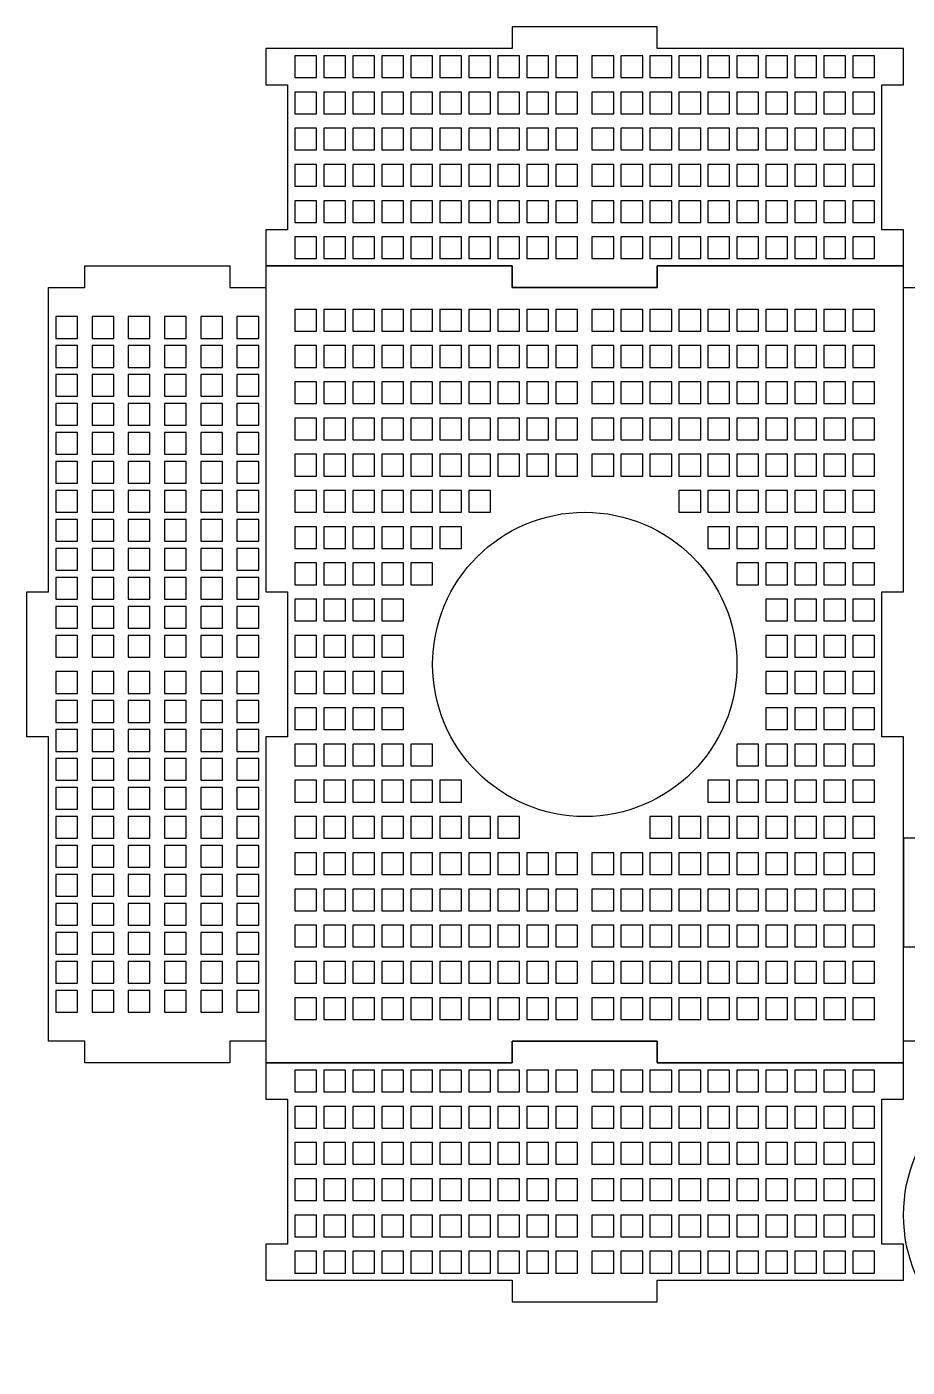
# Model space of a CAD drawing. Header units: millimetres. Extents: x -103 to 136, y -95 to 90.
# Drawn here: x -103 to 18.5, y -95 to 90 of the extents above; entities that cross this region are included whole.
import ezdxf

# ---------------------------------------------------------------- set-up
doc = ezdxf.new("R2010")
doc.units = ezdxf.units.MM
doc.header["$MEASUREMENT"] = 0
doc.layers.add('Default', color=18, linetype='Continuous', true_color=0x000000)
doc.layers.add('Layer 01', color=12, linetype='Continuous', true_color=0xc80000)

msp = doc.modelspace()

# ---------------------------------------------------------------- linework, layer by layer
at = {"layer": 'Default'}
for points in [[(-70, 87), (-70, 82), (-67, 82), (-67, 62), (-70, 62), (-70, 57), (-36, 57), (-36, 54), (-16, 54), (-16, 56), (-16, 57), (18, 57), (18, 62), (15, 62), (15, 82), (18, 82), (18, 87), (-16, 87), (-16, 90), (-36, 90), (-36, 87)], [(-100, 54), (-95, 54), (-95, 57), (-75, 57), (-75, 54), (-70, 54), (-70, 12), (-67, 12), (-67, -8), (-70, -8), (-70, -50), (-75, -50), (-75, -53), (-95, -53), (-95, -50), (-100, -50), (-100, -8), (-103, -8), (-103, 12), (-100, 12)], [(-70, 57), (-70, 12), (-67, 12), (-67, -8), (-70, -8), (-70, -53), (-36, -53), (-36, -50), (-16, -50), (-16, -53), (18, -53), (18, -8), (15, -8), (15, 12), (18, 12), (18, 57), (-16, 57), (-16, 54), (-36, 54), (-36, 57)], [(-70, 57), (-70, 12), (-67, 12), (-67, -8), (-70, -8), (-70, -53), (-36, -53), (-36, -50), (-16, -50), (-16, -53), (18, -53), (18, -8), (15, -8), (15, 12), (18, 12), (18, 57), (-16, 57), (-16, 54), (-36, 54), (-36, 57)], [(18, 54), (23, 54), (23, 57), (43, 57), (43, 54), (48, 54), (48, 12), (51, 12), (51, -8), (48, -8), (48, -50), (43, -50), (43, -53), (23, -53), (23, -50), (18, -50), (18, -8), (15, -8), (15, 12), (18, 12)], [(18, -37), (33, -37), (33, -22), (18, -22)], [(-70, -53), (-70, -58), (-67, -58), (-67, -78), (-70, -78), (-70, -83), (-36, -83), (-36, -86), (-16, -86), (-16, -84), (-16, -83), (18, -83), (18, -78), (15, -78), (15, -58), (18, -58), (18, -53), (-16, -53), (-16, -50), (-36, -50), (-36, -53)]]:
    msp.add_lwpolyline(points, close=True, dxfattribs=at)
msp.add_circle((-26, 2), 21, dxfattribs=at)
at = {"layer": 'Layer 01'}
for points in [[(-66, 83), (-63, 83), (-63, 86), (-66, 86)], [(-62, 83), (-59, 83), (-59, 86), (-62, 86)], [(-58, 83), (-55, 83), (-55, 86), (-58, 86)], [(-54, 83), (-51, 83), (-51, 86), (-54, 86)], [(-50, 83), (-47, 83), (-47, 86), (-50, 86)], [(-46, 83), (-43, 83), (-43, 86), (-46, 86)], [(-42, 83), (-39, 83), (-39, 86), (-42, 86)], [(-38, 83), (-35, 83), (-35, 86), (-38, 86)], [(-34, 83), (-31, 83), (-31, 86), (-34, 86)], [(-30, 83), (-27, 83), (-27, 86), (-30, 86)], [(-25, 83), (-22, 83), (-22, 86), (-25, 86)], [(-21, 83), (-18, 83), (-18, 86), (-21, 86)], [(-17, 83), (-14, 83), (-14, 86), (-17, 86)], [(-13, 83), (-10, 83), (-10, 86), (-13, 86)], [(-9, 83), (-6, 83), (-6, 86), (-9, 86)], [(-5, 83), (-2, 83), (-2, 86), (-5, 86)], [(-1, 83), (2, 83), (2, 86), (-1, 86)], [(3, 83), (6, 83), (6, 86), (3, 86)], [(7, 83), (10, 83), (10, 86), (7, 86)], [(11, 83), (14, 83), (14, 86), (11, 86)], [(-66, 78), (-63, 78), (-63, 81), (-66, 81)], [(-62, 78), (-59, 78), (-59, 81), (-62, 81)], [(-58, 78), (-55, 78), (-55, 81), (-58, 81)], [(-54, 78), (-51, 78), (-51, 81), (-54, 81)], [(-50, 78), (-47, 78), (-47, 81), (-50, 81)], [(-46, 78), (-43, 78), (-43, 81), (-46, 81)], [(-42, 78), (-39, 78), (-39, 81), (-42, 81)], [(-38, 78), (-35, 78), (-35, 81), (-38, 81)], [(-34, 78), (-31, 78), (-31, 81), (-34, 81)], [(-30, 78), (-27, 78), (-27, 81), (-30, 81)], [(-25, 78), (-22, 78), (-22, 81), (-25, 81)], [(-21, 78), (-18, 78), (-18, 81), (-21, 81)], [(-17, 78), (-14, 78), (-14, 81), (-17, 81)], [(-13, 78), (-10, 78), (-10, 81), (-13, 81)], [(-9, 78), (-6, 78), (-6, 81), (-9, 81)], [(-5, 78), (-2, 78), (-2, 81), (-5, 81)], [(-1, 78), (2, 78), (2, 81), (-1, 81)], [(3, 78), (6, 78), (6, 81), (3, 81)], [(7, 78), (10, 78), (10, 81), (7, 81)], [(11, 78), (14, 78), (14, 81), (11, 81)], [(-66, 73), (-63, 73), (-63, 76), (-66, 76)], [(-62, 73), (-59, 73), (-59, 76), (-62, 76)], [(-58, 73), (-55, 73), (-55, 76), (-58, 76)], [(-54, 73), (-51, 73), (-51, 76), (-54, 76)], [(-50, 73), (-47, 73), (-47, 76), (-50, 76)], [(-46, 73), (-43, 73), (-43, 76), (-46, 76)], [(-42, 73), (-39, 73), (-39, 76), (-42, 76)], [(-38, 73), (-35, 73), (-35, 76), (-38, 76)], [(-34, 73), (-31, 73), (-31, 76), (-34, 76)], [(-30, 73), (-27, 73), (-27, 76), (-30, 76)], [(-25, 73), (-22, 73), (-22, 76), (-25, 76)], [(-21, 73), (-18, 73), (-18, 76), (-21, 76)], [(-17, 73), (-14, 73), (-14, 76), (-17, 76)], [(-13, 73), (-10, 73), (-10, 76), (-13, 76)], [(-9, 73), (-6, 73), (-6, 76), (-9, 76)], [(-5, 73), (-2, 73), (-2, 76), (-5, 76)], [(-1, 73), (2, 73), (2, 76), (-1, 76)], [(3, 73), (6, 73), (6, 76), (3, 76)], [(7, 73), (10, 73), (10, 76), (7, 76)], [(11, 73), (14, 73), (14, 76), (11, 76)], [(-66, 68), (-63, 68), (-63, 71), (-66, 71)], [(-62, 68), (-59, 68), (-59, 71), (-62, 71)], [(-58, 68), (-55, 68), (-55, 71), (-58, 71)], [(-54, 68), (-51, 68), (-51, 71), (-54, 71)], [(-50, 68), (-47, 68), (-47, 71), (-50, 71)], [(-46, 68), (-43, 68), (-43, 71), (-46, 71)], [(-42, 68), (-39, 68), (-39, 71), (-42, 71)], [(-38, 68), (-35, 68), (-35, 71), (-38, 71)], [(-34, 68), (-31, 68), (-31, 71), (-34, 71)], [(-30, 68), (-27, 68), (-27, 71), (-30, 71)], [(-25, 68), (-22, 68), (-22, 71), (-25, 71)], [(-21, 68), (-18, 68), (-18, 71), (-21, 71)], [(-17, 68), (-14, 68), (-14, 71), (-17, 71)], [(-13, 68), (-10, 68), (-10, 71), (-13, 71)], [(-9, 68), (-6, 68), (-6, 71), (-9, 71)], [(-5, 68), (-2, 68), (-2, 71), (-5, 71)], [(-1, 68), (2, 68), (2, 71), (-1, 71)], [(3, 68), (6, 68), (6, 71), (3, 71)], [(7, 68), (10, 68), (10, 71), (7, 71)], [(11, 68), (14, 68), (14, 71), (11, 71)], [(-66, 63), (-63, 63), (-63, 66), (-66, 66)], [(-62, 63), (-59, 63), (-59, 66), (-62, 66)], [(-58, 63), (-55, 63), (-55, 66), (-58, 66)], [(-54, 63), (-51, 63), (-51, 66), (-54, 66)], [(-50, 63), (-47, 63), (-47, 66), (-50, 66)], [(-46, 63), (-43, 63), (-43, 66), (-46, 66)], [(-42, 63), (-39, 63), (-39, 66), (-42, 66)], [(-38, 63), (-35, 63), (-35, 66), (-38, 66)], [(-34, 63), (-31, 63), (-31, 66), (-34, 66)], [(-30, 63), (-27, 63), (-27, 66), (-30, 66)], [(-25, 63), (-22, 63), (-22, 66), (-25, 66)], [(-21, 63), (-18, 63), (-18, 66), (-21, 66)], [(-17, 63), (-14, 63), (-14, 66), (-17, 66)], [(-13, 63), (-10, 63), (-10, 66), (-13, 66)], [(-9, 63), (-6, 63), (-6, 66), (-9, 66)], [(-5, 63), (-2, 63), (-2, 66), (-5, 66)], [(-1, 63), (2, 63), (2, 66), (-1, 66)], [(3, 63), (6, 63), (6, 66), (3, 66)], [(7, 63), (10, 63), (10, 66), (7, 66)], [(11, 63), (14, 63), (14, 66), (11, 66)], [(-66, 58), (-63, 58), (-63, 61), (-66, 61)], [(-62, 58), (-59, 58), (-59, 61), (-62, 61)], [(-58, 58), (-55, 58), (-55, 61), (-58, 61)], [(-54, 58), (-51, 58), (-51, 61), (-54, 61)], [(-50, 58), (-47, 58), (-47, 61), (-50, 61)], [(-46, 58), (-43, 58), (-43, 61), (-46, 61)], [(-42, 58), (-39, 58), (-39, 61), (-42, 61)], [(-38, 58), (-35, 58), (-35, 61), (-38, 61)], [(-34, 58), (-31, 58), (-31, 61), (-34, 61)], [(-30, 58), (-27, 58), (-27, 61), (-30, 61)], [(-25, 58), (-22, 58), (-22, 61), (-25, 61)], [(-21, 58), (-18, 58), (-18, 61), (-21, 61)], [(-17, 58), (-14, 58), (-14, 61), (-17, 61)], [(-13, 58), (-10, 58), (-10, 61), (-13, 61)], [(-9, 58), (-6, 58), (-6, 61), (-9, 61)], [(-5, 58), (-2, 58), (-2, 61), (-5, 61)], [(-1, 58), (2, 58), (2, 61), (-1, 61)], [(3, 58), (6, 58), (6, 61), (3, 61)], [(7, 58), (10, 58), (10, 61), (7, 61)], [(11, 58), (14, 58), (14, 61), (11, 61)], [(-99, 50), (-99, 47), (-96, 47), (-96, 50)], [(-94, 50), (-94, 47), (-91, 47), (-91, 50)], [(-89, 50), (-89, 47), (-86, 47), (-86, 50)], [(-84, 50), (-84, 47), (-81, 47), (-81, 50)], [(-79, 50), (-79, 47), (-76, 47), (-76, 50)], [(-74, 50), (-74, 47), (-71, 47), (-71, 50)], [(-66, 48), (-63, 48), (-63, 51), (-66, 51)], [(-62, 48), (-59, 48), (-59, 51), (-62, 51)], [(-58, 48), (-55, 48), (-55, 51), (-58, 51)], [(-54, 48), (-51, 48), (-51, 51), (-54, 51)], [(-50, 48), (-47, 48), (-47, 51), (-50, 51)], [(-46, 48), (-43, 48), (-43, 51), (-46, 51)], [(-42, 48), (-39, 48), (-39, 51), (-42, 51)], [(-38, 48), (-35, 48), (-35, 51), (-38, 51)], [(-34, 48), (-31, 48), (-31, 51), (-34, 51)], [(-30, 48), (-27, 48), (-27, 51), (-30, 51)], [(-25, 48), (-22, 48), (-22, 51), (-25, 51)], [(-21, 48), (-18, 48), (-18, 51), (-21, 51)], [(-17, 48), (-14, 48), (-14, 51), (-17, 51)], [(-13, 48), (-10, 48), (-10, 51), (-13, 51)], [(-9, 48), (-6, 48), (-6, 51), (-9, 51)], [(-5, 48), (-2, 48), (-2, 51), (-5, 51)], [(-1, 48), (2, 48), (2, 51), (-1, 51)], [(3, 48), (6, 48), (6, 51), (3, 51)], [(7, 48), (10, 48), (10, 51), (7, 51)], [(11, 48), (14, 48), (14, 51), (11, 51)], [(-99, 46), (-99, 43), (-96, 43), (-96, 46)], [(-94, 46), (-94, 43), (-91, 43), (-91, 46)], [(-89, 46), (-89, 43), (-86, 43), (-86, 46)], [(-84, 46), (-84, 43), (-81, 43), (-81, 46)], [(-79, 46), (-79, 43), (-76, 43), (-76, 46)], [(-74, 46), (-74, 43), (-71, 43), (-71, 46)], [(-66, 43), (-63, 43), (-63, 46), (-66, 46)], [(-62, 43), (-59, 43), (-59, 46), (-62, 46)], [(-58, 43), (-55, 43), (-55, 46), (-58, 46)], [(-54, 43), (-51, 43), (-51, 46), (-54, 46)], [(-50, 43), (-47, 43), (-47, 46), (-50, 46)], [(-46, 43), (-43, 43), (-43, 46), (-46, 46)], [(-42, 43), (-39, 43), (-39, 46), (-42, 46)], [(-38, 43), (-35, 43), (-35, 46), (-38, 46)], [(-34, 43), (-31, 43), (-31, 46), (-34, 46)], [(-30, 43), (-27, 43), (-27, 46), (-30, 46)], [(-25, 43), (-22, 43), (-22, 46), (-25, 46)], [(-21, 43), (-18, 43), (-18, 46), (-21, 46)], [(-17, 43), (-14, 43), (-14, 46), (-17, 46)], [(-13, 43), (-10, 43), (-10, 46), (-13, 46)], [(-9, 43), (-6, 43), (-6, 46), (-9, 46)], [(-5, 43), (-2, 43), (-2, 46), (-5, 46)], [(-1, 43), (2, 43), (2, 46), (-1, 46)], [(3, 43), (6, 43), (6, 46), (3, 46)], [(7, 43), (10, 43), (10, 46), (7, 46)], [(11, 43), (14, 43), (14, 46), (11, 46)], [(-99, 42), (-99, 39), (-96, 39), (-96, 42)], [(-94, 42), (-94, 39), (-91, 39), (-91, 42)], [(-89, 42), (-89, 39), (-86, 39), (-86, 42)], [(-84, 42), (-84, 39), (-81, 39), (-81, 42)], [(-79, 42), (-79, 39), (-76, 39), (-76, 42)], [(-74, 42), (-74, 39), (-71, 39), (-71, 42)], [(-66, 38), (-63, 38), (-63, 41), (-66, 41)], [(-62, 38), (-59, 38), (-59, 41), (-62, 41)], [(-58, 38), (-55, 38), (-55, 41), (-58, 41)], [(-54, 38), (-51, 38), (-51, 41), (-54, 41)], [(-50, 38), (-47, 38), (-47, 41), (-50, 41)], [(-46, 38), (-43, 38), (-43, 41), (-46, 41)], [(-42, 38), (-39, 38), (-39, 41), (-42, 41)], [(-38, 38), (-35, 38), (-35, 41), (-38, 41)], [(-34, 38), (-31, 38), (-31, 41), (-34, 41)], [(-30, 38), (-27, 38), (-27, 41), (-30, 41)], [(-25, 38), (-22, 38), (-22, 41), (-25, 41)], [(-21, 38), (-18, 38), (-18, 41), (-21, 41)], [(-17, 38), (-14, 38), (-14, 41), (-17, 41)], [(-13, 38), (-10, 38), (-10, 41), (-13, 41)], [(-9, 38), (-6, 38), (-6, 41), (-9, 41)], [(-5, 38), (-2, 38), (-2, 41), (-5, 41)], [(-1, 38), (2, 38), (2, 41), (-1, 41)], [(3, 38), (6, 38), (6, 41), (3, 41)], [(7, 38), (10, 38), (10, 41), (7, 41)], [(11, 38), (14, 38), (14, 41), (11, 41)], [(-99, 38), (-99, 35), (-96, 35), (-96, 38)], [(-94, 38), (-94, 35), (-91, 35), (-91, 38)], [(-89, 38), (-89, 35), (-86, 35), (-86, 38)], [(-84, 38), (-84, 35), (-81, 35), (-81, 38)], [(-79, 38), (-79, 35), (-76, 35), (-76, 38)], [(-74, 38), (-74, 35), (-71, 35), (-71, 38)], [(-66, 33), (-63, 33), (-63, 36), (-66, 36)], [(-62, 33), (-59, 33), (-59, 36), (-62, 36)], [(-58, 33), (-55, 33), (-55, 36), (-58, 36)], [(-54, 33), (-51, 33), (-51, 36), (-54, 36)], [(-50, 33), (-47, 33), (-47, 36), (-50, 36)], [(-46, 33), (-43, 33), (-43, 36), (-46, 36)], [(-42, 33), (-39, 33), (-39, 36), (-42, 36)], [(-38, 33), (-35, 33), (-35, 36), (-38, 36)], [(-34, 33), (-31, 33), (-31, 36), (-34, 36)], [(-30, 33), (-27, 33), (-27, 36), (-30, 36)], [(-25, 33), (-22, 33), (-22, 36), (-25, 36)], [(-21, 33), (-18, 33), (-18, 36), (-21, 36)], [(-17, 33), (-14, 33), (-14, 36), (-17, 36)], [(-13, 33), (-10, 33), (-10, 36), (-13, 36)], [(-9, 33), (-6, 33), (-6, 36), (-9, 36)], [(-5, 33), (-2, 33), (-2, 36), (-5, 36)], [(-1, 33), (2, 33), (2, 36), (-1, 36)], [(3, 33), (6, 33), (6, 36), (3, 36)], [(7, 33), (10, 33), (10, 36), (7, 36)], [(11, 33), (14, 33), (14, 36), (11, 36)], [(-99, 34), (-99, 31), (-96, 31), (-96, 34)], [(-94, 34), (-94, 31), (-91, 31), (-91, 34)], [(-89, 34), (-89, 31), (-86, 31), (-86, 34)], [(-84, 34), (-84, 31), (-81, 31), (-81, 34)], [(-79, 34), (-79, 31), (-76, 31), (-76, 34)], [(-74, 34), (-74, 31), (-71, 31), (-71, 34)], [(-99, 30), (-99, 27), (-96, 27), (-96, 30)], [(-94, 30), (-94, 27), (-91, 27), (-91, 30)], [(-89, 30), (-89, 27), (-86, 27), (-86, 30)], [(-84, 30), (-84, 27), (-81, 27), (-81, 30)], [(-79, 30), (-79, 27), (-76, 27), (-76, 30)], [(-74, 30), (-74, 27), (-71, 27), (-71, 30)], [(-66, 28), (-63, 28), (-63, 31), (-66, 31)], [(-62, 28), (-59, 28), (-59, 31), (-62, 31)], [(-58, 28), (-55, 28), (-55, 31), (-58, 31)], [(-54, 28), (-51, 28), (-51, 31), (-54, 31)], [(-50, 28), (-47, 28), (-47, 31), (-50, 31)], [(-46, 28), (-43, 28), (-43, 31), (-46, 31)], [(-42, 28), (-39, 28), (-39, 31), (-42, 31)], [(-38, 28), (-35, 28), (-35, 31), (-38, 31)], [(-34, 28), (-31, 28), (-31, 31), (-34, 31)], [(-30, 28), (-27, 28), (-27, 31), (-30, 31)], [(-25, 28), (-22, 28), (-22, 31), (-25, 31)], [(-21, 28), (-18, 28), (-18, 31), (-21, 31)], [(-17, 28), (-14, 28), (-14, 31), (-17, 31)], [(-13, 28), (-10, 28), (-10, 31), (-13, 31)], [(-9, 28), (-6, 28), (-6, 31), (-9, 31)], [(-5, 28), (-2, 28), (-2, 31), (-5, 31)], [(-1, 28), (2, 28), (2, 31), (-1, 31)], [(3, 28), (6, 28), (6, 31), (3, 31)], [(7, 28), (10, 28), (10, 31), (7, 31)], [(11, 28), (14, 28), (14, 31), (11, 31)], [(-99, 26), (-99, 23), (-96, 23), (-96, 26)], [(-94, 26), (-94, 23), (-91, 23), (-91, 26)], [(-89, 26), (-89, 23), (-86, 23), (-86, 26)], [(-84, 26), (-84, 23), (-81, 23), (-81, 26)], [(-79, 26), (-79, 23), (-76, 23), (-76, 26)], [(-74, 26), (-74, 23), (-71, 23), (-71, 26)], [(-66, 23), (-63, 23), (-63, 26), (-66, 26)], [(-62, 23), (-59, 23), (-59, 26), (-62, 26)], [(-58, 23), (-55, 23), (-55, 26), (-58, 26)], [(-54, 23), (-51, 23), (-51, 26), (-54, 26)], [(-50, 23), (-47, 23), (-47, 26), (-50, 26)], [(-46, 23), (-43, 23), (-43, 26), (-46, 26)], [(-42, 23), (-39, 23), (-39, 26), (-42, 26)], [(-13, 23), (-10, 23), (-10, 26), (-13, 26)], [(-9, 23), (-6, 23), (-6, 26), (-9, 26)], [(-5, 23), (-2, 23), (-2, 26), (-5, 26)], [(-1, 23), (2, 23), (2, 26), (-1, 26)], [(3, 23), (6, 23), (6, 26), (3, 26)], [(7, 23), (10, 23), (10, 26), (7, 26)], [(11, 23), (14, 23), (14, 26), (11, 26)], [(-99, 22), (-99, 19), (-96, 19), (-96, 22)], [(-94, 22), (-94, 19), (-91, 19), (-91, 22)], [(-89, 22), (-89, 19), (-86, 19), (-86, 22)], [(-84, 22), (-84, 19), (-81, 19), (-81, 22)], [(-79, 22), (-79, 19), (-76, 19), (-76, 22)], [(-74, 22), (-74, 19), (-71, 19), (-71, 22)], [(-66, 18), (-63, 18), (-63, 21), (-66, 21)], [(-62, 18), (-59, 18), (-59, 21), (-62, 21)], [(-58, 18), (-55, 18), (-55, 21), (-58, 21)], [(-54, 18), (-51, 18), (-51, 21), (-54, 21)], [(-50, 18), (-47, 18), (-47, 21), (-50, 21)], [(-46, 18), (-43, 18), (-43, 21), (-46, 21)], [(-9, 18), (-6, 18), (-6, 21), (-9, 21)], [(-5, 18), (-2, 18), (-2, 21), (-5, 21)], [(-1, 18), (2, 18), (2, 21), (-1, 21)], [(3, 18), (6, 18), (6, 21), (3, 21)], [(7, 18), (10, 18), (10, 21), (7, 21)], [(11, 18), (14, 18), (14, 21), (11, 21)], [(-99, 18), (-99, 15), (-96, 15), (-96, 18)], [(-94, 18), (-94, 15), (-91, 15), (-91, 18)], [(-89, 18), (-89, 15), (-86, 15), (-86, 18)], [(-84, 18), (-84, 15), (-81, 15), (-81, 18)], [(-79, 18), (-79, 15), (-76, 15), (-76, 18)], [(-74, 18), (-74, 15), (-71, 15), (-71, 18)], [(-66, 13), (-63, 13), (-63, 16), (-66, 16)], [(-62, 13), (-59, 13), (-59, 16), (-62, 16)], [(-58, 13), (-55, 13), (-55, 16), (-58, 16)], [(-54, 13), (-51, 13), (-51, 16), (-54, 16)], [(-50, 13), (-47, 13), (-47, 16), (-50, 16)], [(-5, 13), (-2, 13), (-2, 16), (-5, 16)], [(-1, 13), (2, 13), (2, 16), (-1, 16)], [(3, 13), (6, 13), (6, 16), (3, 16)], [(7, 13), (10, 13), (10, 16), (7, 16)], [(11, 13), (14, 13), (14, 16), (11, 16)], [(-99, 14), (-99, 11), (-96, 11), (-96, 14)], [(-94, 14), (-94, 11), (-91, 11), (-91, 14)], [(-89, 14), (-89, 11), (-86, 11), (-86, 14)], [(-84, 14), (-84, 11), (-81, 11), (-81, 14)], [(-79, 14), (-79, 11), (-76, 11), (-76, 14)], [(-74, 14), (-74, 11), (-71, 11), (-71, 14)], [(-99, 10), (-99, 7), (-96, 7), (-96, 10)], [(-94, 10), (-94, 7), (-91, 7), (-91, 10)], [(-89, 10), (-89, 7), (-86, 7), (-86, 10)], [(-84, 10), (-84, 7), (-81, 7), (-81, 10)], [(-79, 10), (-79, 7), (-76, 7), (-76, 10)], [(-74, 10), (-74, 7), (-71, 7), (-71, 10)], [(-66, 8), (-63, 8), (-63, 11), (-66, 11)], [(-62, 8), (-59, 8), (-59, 11), (-62, 11)], [(-58, 8), (-55, 8), (-55, 11), (-58, 11)], [(-54, 8), (-51, 8), (-51, 11), (-54, 11)], [(-1, 8), (2, 8), (2, 11), (-1, 11)], [(3, 8), (6, 8), (6, 11), (3, 11)], [(7, 8), (10, 8), (10, 11), (7, 11)], [(11, 8), (14, 8), (14, 11), (11, 11)], [(-99, 6), (-99, 3), (-96, 3), (-96, 6)], [(-94, 6), (-94, 3), (-91, 3), (-91, 6)], [(-89, 6), (-89, 3), (-86, 3), (-86, 6)], [(-84, 6), (-84, 3), (-81, 3), (-81, 6)], [(-79, 6), (-79, 3), (-76, 3), (-76, 6)], [(-74, 6), (-74, 3), (-71, 3), (-71, 6)], [(-66, 3), (-63, 3), (-63, 6), (-66, 6)], [(-62, 3), (-59, 3), (-59, 6), (-62, 6)], [(-58, 3), (-55, 3), (-55, 6), (-58, 6)], [(-54, 3), (-51, 3), (-51, 6), (-54, 6)], [(-1, 3), (2, 3), (2, 6), (-1, 6)], [(3, 3), (6, 3), (6, 6), (3, 6)], [(7, 3), (10, 3), (10, 6), (7, 6)], [(11, 3), (14, 3), (14, 6), (11, 6)], [(-99, 1), (-99, -2), (-96, -2), (-96, 1)], [(-94, 1), (-94, -2), (-91, -2), (-91, 1)], [(-89, 1), (-89, -2), (-86, -2), (-86, 1)], [(-84, 1), (-84, -2), (-81, -2), (-81, 1)], [(-79, 1), (-79, -2), (-76, -2), (-76, 1)], [(-74, 1), (-74, -2), (-71, -2), (-71, 1)], [(-66, -2), (-63, -2), (-63, 1), (-66, 1)], [(-62, -2), (-59, -2), (-59, 1), (-62, 1)], [(-58, -2), (-55, -2), (-55, 1), (-58, 1)], [(-54, -2), (-51, -2), (-51, 1), (-54, 1)], [(-1, -2), (2, -2), (2, 1), (-1, 1)], [(3, -2), (6, -2), (6, 1), (3, 1)], [(7, -2), (10, -2), (10, 1), (7, 1)], [(11, -2), (14, -2), (14, 1), (11, 1)], [(-99, -3), (-99, -6), (-96, -6), (-96, -3)], [(-94, -3), (-94, -6), (-91, -6), (-91, -3)], [(-89, -3), (-89, -6), (-86, -6), (-86, -3)], [(-84, -3), (-84, -6), (-81, -6), (-81, -3)], [(-79, -3), (-79, -6), (-76, -6), (-76, -3)], [(-74, -3), (-74, -6), (-71, -6), (-71, -3)], [(-66, -7), (-63, -7), (-63, -4), (-66, -4)], [(-62, -7), (-59, -7), (-59, -4), (-62, -4)], [(-58, -7), (-55, -7), (-55, -4), (-58, -4)], [(-54, -7), (-51, -7), (-51, -4), (-54, -4)], [(-1, -7), (2, -7), (2, -4), (-1, -4)], [(3, -7), (6, -7), (6, -4), (3, -4)], [(7, -7), (10, -7), (10, -4), (7, -4)], [(11, -7), (14, -7), (14, -4), (11, -4)], [(-99, -7), (-99, -10), (-96, -10), (-96, -7)], [(-94, -7), (-94, -10), (-91, -10), (-91, -7)], [(-89, -7), (-89, -10), (-86, -10), (-86, -7)], [(-84, -7), (-84, -10), (-81, -10), (-81, -7)], [(-79, -7), (-79, -10), (-76, -10), (-76, -7)], [(-74, -7), (-74, -10), (-71, -10), (-71, -7)], [(-66, -12), (-63, -12), (-63, -9), (-66, -9)], [(-62, -12), (-59, -12), (-59, -9), (-62, -9)], [(-58, -12), (-55, -12), (-55, -9), (-58, -9)], [(-54, -12), (-51, -12), (-51, -9), (-54, -9)], [(-50, -12), (-47, -12), (-47, -9), (-50, -9)], [(-5, -12), (-2, -12), (-2, -9), (-5, -9)], [(-1, -12), (2, -12), (2, -9), (-1, -9)], [(3, -12), (6, -12), (6, -9), (3, -9)], [(7, -12), (10, -12), (10, -9), (7, -9)], [(11, -12), (14, -12), (14, -9), (11, -9)], [(-99, -11), (-99, -14), (-96, -14), (-96, -11)], [(-94, -11), (-94, -14), (-91, -14), (-91, -11)], [(-89, -11), (-89, -14), (-86, -14), (-86, -11)], [(-84, -11), (-84, -14), (-81, -14), (-81, -11)], [(-79, -11), (-79, -14), (-76, -14), (-76, -11)], [(-74, -11), (-74, -14), (-71, -14), (-71, -11)], [(-66, -17), (-63, -17), (-63, -14), (-66, -14)], [(-62, -17), (-59, -17), (-59, -14), (-62, -14)], [(-58, -17), (-55, -17), (-55, -14), (-58, -14)], [(-54, -17), (-51, -17), (-51, -14), (-54, -14)], [(-50, -17), (-47, -17), (-47, -14), (-50, -14)], [(-46, -17), (-43, -17), (-43, -14), (-46, -14)], [(-9, -17), (-6, -17), (-6, -14), (-9, -14)], [(-5, -17), (-2, -17), (-2, -14), (-5, -14)], [(-1, -17), (2, -17), (2, -14), (-1, -14)], [(3, -17), (6, -17), (6, -14), (3, -14)], [(7, -17), (10, -17), (10, -14), (7, -14)], [(11, -17), (14, -17), (14, -14), (11, -14)], [(-99, -15), (-99, -18), (-96, -18), (-96, -15)], [(-94, -15), (-94, -18), (-91, -18), (-91, -15)], [(-89, -15), (-89, -18), (-86, -18), (-86, -15)], [(-84, -15), (-84, -18), (-81, -18), (-81, -15)], [(-79, -15), (-79, -18), (-76, -18), (-76, -15)], [(-74, -15), (-74, -18), (-71, -18), (-71, -15)], [(-99, -19), (-99, -22), (-96, -22), (-96, -19)], [(-94, -19), (-94, -22), (-91, -22), (-91, -19)], [(-89, -19), (-89, -22), (-86, -22), (-86, -19)], [(-84, -19), (-84, -22), (-81, -22), (-81, -19)], [(-79, -19), (-79, -22), (-76, -22), (-76, -19)], [(-74, -19), (-74, -22), (-71, -22), (-71, -19)], [(-66, -22), (-63, -22), (-63, -19), (-66, -19)], [(-62, -22), (-59, -22), (-59, -19), (-62, -19)], [(-58, -22), (-55, -22), (-55, -19), (-58, -19)], [(-54, -22), (-51, -22), (-51, -19), (-54, -19)], [(-50, -22), (-47, -22), (-47, -19), (-50, -19)], [(-46, -22), (-43, -22), (-43, -19), (-46, -19)], [(-42, -22), (-39, -22), (-39, -19), (-42, -19)], [(-38, -22), (-35, -22), (-35, -19), (-38, -19)], [(-17, -22), (-14, -22), (-14, -19), (-17, -19)], [(-13, -22), (-10, -22), (-10, -19), (-13, -19)], [(-9, -22), (-6, -22), (-6, -19), (-9, -19)], [(-5, -22), (-2, -22), (-2, -19), (-5, -19)], [(-1, -22), (2, -22), (2, -19), (-1, -19)], [(3, -22), (6, -22), (6, -19), (3, -19)], [(7, -22), (10, -22), (10, -19), (7, -19)], [(11, -22), (14, -22), (14, -19), (11, -19)], [(-99, -23), (-99, -26), (-96, -26), (-96, -23)], [(-94, -23), (-94, -26), (-91, -26), (-91, -23)], [(-89, -23), (-89, -26), (-86, -26), (-86, -23)], [(-84, -23), (-84, -26), (-81, -26), (-81, -23)], [(-79, -23), (-79, -26), (-76, -26), (-76, -23)], [(-74, -23), (-74, -26), (-71, -26), (-71, -23)], [(-66, -27), (-63, -27), (-63, -24), (-66, -24)], [(-62, -27), (-59, -27), (-59, -24), (-62, -24)], [(-58, -27), (-55, -27), (-55, -24), (-58, -24)], [(-54, -27), (-51, -27), (-51, -24), (-54, -24)], [(-50, -27), (-47, -27), (-47, -24), (-50, -24)], [(-46, -27), (-43, -27), (-43, -24), (-46, -24)], [(-42, -27), (-39, -27), (-39, -24), (-42, -24)], [(-38, -27), (-35, -27), (-35, -24), (-38, -24)], [(-34, -27), (-31, -27), (-31, -24), (-34, -24)], [(-30, -27), (-27, -27), (-27, -24), (-30, -24)], [(-25, -27), (-22, -27), (-22, -24), (-25, -24)], [(-21, -27), (-18, -27), (-18, -24), (-21, -24)], [(-17, -27), (-14, -27), (-14, -24), (-17, -24)], [(-13, -27), (-10, -27), (-10, -24), (-13, -24)], [(-9, -27), (-6, -27), (-6, -24), (-9, -24)], [(-5, -27), (-2, -27), (-2, -24), (-5, -24)], [(-1, -27), (2, -27), (2, -24), (-1, -24)], [(3, -27), (6, -27), (6, -24), (3, -24)], [(7, -27), (10, -27), (10, -24), (7, -24)], [(11, -27), (14, -27), (14, -24), (11, -24)], [(-99, -27), (-99, -30), (-96, -30), (-96, -27)], [(-94, -27), (-94, -30), (-91, -30), (-91, -27)], [(-89, -27), (-89, -30), (-86, -30), (-86, -27)], [(-84, -27), (-84, -30), (-81, -30), (-81, -27)], [(-79, -27), (-79, -30), (-76, -30), (-76, -27)], [(-74, -27), (-74, -30), (-71, -30), (-71, -27)], [(-66, -32), (-63, -32), (-63, -29), (-66, -29)], [(-62, -32), (-59, -32), (-59, -29), (-62, -29)], [(-58, -32), (-55, -32), (-55, -29), (-58, -29)], [(-54, -32), (-51, -32), (-51, -29), (-54, -29)], [(-50, -32), (-47, -32), (-47, -29), (-50, -29)], [(-46, -32), (-43, -32), (-43, -29), (-46, -29)], [(-42, -32), (-39, -32), (-39, -29), (-42, -29)], [(-38, -32), (-35, -32), (-35, -29), (-38, -29)], [(-34, -32), (-31, -32), (-31, -29), (-34, -29)], [(-30, -32), (-27, -32), (-27, -29), (-30, -29)], [(-25, -32), (-22, -32), (-22, -29), (-25, -29)], [(-21, -32), (-18, -32), (-18, -29), (-21, -29)], [(-17, -32), (-14, -32), (-14, -29), (-17, -29)], [(-13, -32), (-10, -32), (-10, -29), (-13, -29)], [(-9, -32), (-6, -32), (-6, -29), (-9, -29)], [(-5, -32), (-2, -32), (-2, -29), (-5, -29)], [(-1, -32), (2, -32), (2, -29), (-1, -29)], [(3, -32), (6, -32), (6, -29), (3, -29)], [(7, -32), (10, -32), (10, -29), (7, -29)], [(11, -32), (14, -32), (14, -29), (11, -29)], [(-99, -31), (-99, -34), (-96, -34), (-96, -31)], [(-94, -31), (-94, -34), (-91, -34), (-91, -31)], [(-89, -31), (-89, -34), (-86, -34), (-86, -31)], [(-84, -31), (-84, -34), (-81, -34), (-81, -31)], [(-79, -31), (-79, -34), (-76, -34), (-76, -31)], [(-74, -31), (-74, -34), (-71, -34), (-71, -31)], [(-99, -35), (-99, -38), (-96, -38), (-96, -35)], [(-94, -35), (-94, -38), (-91, -38), (-91, -35)], [(-89, -35), (-89, -38), (-86, -38), (-86, -35)], [(-84, -35), (-84, -38), (-81, -38), (-81, -35)], [(-79, -35), (-79, -38), (-76, -38), (-76, -35)], [(-74, -35), (-74, -38), (-71, -38), (-71, -35)], [(-66, -37), (-63, -37), (-63, -34), (-66, -34)], [(-62, -37), (-59, -37), (-59, -34), (-62, -34)], [(-58, -37), (-55, -37), (-55, -34), (-58, -34)], [(-54, -37), (-51, -37), (-51, -34), (-54, -34)], [(-50, -37), (-47, -37), (-47, -34), (-50, -34)], [(-46, -37), (-43, -37), (-43, -34), (-46, -34)], [(-42, -37), (-39, -37), (-39, -34), (-42, -34)], [(-38, -37), (-35, -37), (-35, -34), (-38, -34)], [(-34, -37), (-31, -37), (-31, -34), (-34, -34)], [(-30, -37), (-27, -37), (-27, -34), (-30, -34)], [(-25, -37), (-22, -37), (-22, -34), (-25, -34)], [(-21, -37), (-18, -37), (-18, -34), (-21, -34)], [(-17, -37), (-14, -37), (-14, -34), (-17, -34)], [(-13, -37), (-10, -37), (-10, -34), (-13, -34)], [(-9, -37), (-6, -37), (-6, -34), (-9, -34)], [(-5, -37), (-2, -37), (-2, -34), (-5, -34)], [(-1, -37), (2, -37), (2, -34), (-1, -34)], [(3, -37), (6, -37), (6, -34), (3, -34)], [(7, -37), (10, -37), (10, -34), (7, -34)], [(11, -37), (14, -37), (14, -34), (11, -34)], [(-99, -39), (-99, -42), (-96, -42), (-96, -39)], [(-94, -39), (-94, -42), (-91, -42), (-91, -39)], [(-89, -39), (-89, -42), (-86, -42), (-86, -39)], [(-84, -39), (-84, -42), (-81, -42), (-81, -39)], [(-79, -39), (-79, -42), (-76, -42), (-76, -39)], [(-74, -39), (-74, -42), (-71, -42), (-71, -39)], [(-66, -42), (-63, -42), (-63, -39), (-66, -39)], [(-62, -42), (-59, -42), (-59, -39), (-62, -39)], [(-58, -42), (-55, -42), (-55, -39), (-58, -39)], [(-54, -42), (-51, -42), (-51, -39), (-54, -39)], [(-50, -42), (-47, -42), (-47, -39), (-50, -39)], [(-46, -42), (-43, -42), (-43, -39), (-46, -39)], [(-42, -42), (-39, -42), (-39, -39), (-42, -39)], [(-38, -42), (-35, -42), (-35, -39), (-38, -39)], [(-34, -42), (-31, -42), (-31, -39), (-34, -39)], [(-30, -42), (-27, -42), (-27, -39), (-30, -39)], [(-25, -42), (-22, -42), (-22, -39), (-25, -39)], [(-21, -42), (-18, -42), (-18, -39), (-21, -39)], [(-17, -42), (-14, -42), (-14, -39), (-17, -39)], [(-13, -42), (-10, -42), (-10, -39), (-13, -39)], [(-9, -42), (-6, -42), (-6, -39), (-9, -39)], [(-5, -42), (-2, -42), (-2, -39), (-5, -39)], [(-1, -42), (2, -42), (2, -39), (-1, -39)], [(3, -42), (6, -42), (6, -39), (3, -39)], [(7, -42), (10, -42), (10, -39), (7, -39)], [(11, -42), (14, -42), (14, -39), (11, -39)], [(-99, -43), (-99, -46), (-96, -46), (-96, -43)], [(-94, -43), (-94, -46), (-91, -46), (-91, -43)], [(-89, -43), (-89, -46), (-86, -46), (-86, -43)], [(-84, -43), (-84, -46), (-81, -46), (-81, -43)], [(-79, -43), (-79, -46), (-76, -46), (-76, -43)], [(-74, -43), (-74, -46), (-71, -46), (-71, -43)], [(-66, -47), (-63, -47), (-63, -44), (-66, -44)], [(-62, -47), (-59, -47), (-59, -44), (-62, -44)], [(-58, -47), (-55, -47), (-55, -44), (-58, -44)], [(-54, -47), (-51, -47), (-51, -44), (-54, -44)], [(-50, -47), (-47, -47), (-47, -44), (-50, -44)], [(-46, -47), (-43, -47), (-43, -44), (-46, -44)], [(-42, -47), (-39, -47), (-39, -44), (-42, -44)], [(-38, -47), (-35, -47), (-35, -44), (-38, -44)], [(-34, -47), (-31, -47), (-31, -44), (-34, -44)], [(-30, -47), (-27, -47), (-27, -44), (-30, -44)], [(-25, -47), (-22, -47), (-22, -44), (-25, -44)], [(-21, -47), (-18, -47), (-18, -44), (-21, -44)], [(-17, -47), (-14, -47), (-14, -44), (-17, -44)], [(-13, -47), (-10, -47), (-10, -44), (-13, -44)], [(-9, -47), (-6, -47), (-6, -44), (-9, -44)], [(-5, -47), (-2, -47), (-2, -44), (-5, -44)], [(-1, -47), (2, -47), (2, -44), (-1, -44)], [(3, -47), (6, -47), (6, -44), (3, -44)], [(7, -47), (10, -47), (10, -44), (7, -44)], [(11, -47), (14, -47), (14, -44), (11, -44)], [(-66, -57), (-63, -57), (-63, -54), (-66, -54)], [(-62, -57), (-59, -57), (-59, -54), (-62, -54)], [(-58, -57), (-55, -57), (-55, -54), (-58, -54)], [(-54, -57), (-51, -57), (-51, -54), (-54, -54)], [(-50, -57), (-47, -57), (-47, -54), (-50, -54)], [(-46, -57), (-43, -57), (-43, -54), (-46, -54)], [(-42, -57), (-39, -57), (-39, -54), (-42, -54)], [(-38, -57), (-35, -57), (-35, -54), (-38, -54)], [(-34, -57), (-31, -57), (-31, -54), (-34, -54)], [(-30, -57), (-27, -57), (-27, -54), (-30, -54)], [(-25, -57), (-22, -57), (-22, -54), (-25, -54)], [(-21, -57), (-18, -57), (-18, -54), (-21, -54)], [(-17, -57), (-14, -57), (-14, -54), (-17, -54)], [(-13, -57), (-10, -57), (-10, -54), (-13, -54)], [(-9, -57), (-6, -57), (-6, -54), (-9, -54)], [(-5, -57), (-2, -57), (-2, -54), (-5, -54)], [(-1, -57), (2, -57), (2, -54), (-1, -54)], [(3, -57), (6, -57), (6, -54), (3, -54)], [(7, -57), (10, -57), (10, -54), (7, -54)], [(11, -57), (14, -57), (14, -54), (11, -54)], [(-66, -62), (-63, -62), (-63, -59), (-66, -59)], [(-62, -62), (-59, -62), (-59, -59), (-62, -59)], [(-58, -62), (-55, -62), (-55, -59), (-58, -59)], [(-54, -62), (-51, -62), (-51, -59), (-54, -59)], [(-50, -62), (-47, -62), (-47, -59), (-50, -59)], [(-46, -62), (-43, -62), (-43, -59), (-46, -59)], [(-42, -62), (-39, -62), (-39, -59), (-42, -59)], [(-38, -62), (-35, -62), (-35, -59), (-38, -59)], [(-34, -62), (-31, -62), (-31, -59), (-34, -59)], [(-30, -62), (-27, -62), (-27, -59), (-30, -59)], [(-25, -62), (-22, -62), (-22, -59), (-25, -59)], [(-21, -62), (-18, -62), (-18, -59), (-21, -59)], [(-17, -62), (-14, -62), (-14, -59), (-17, -59)], [(-13, -62), (-10, -62), (-10, -59), (-13, -59)], [(-9, -62), (-6, -62), (-6, -59), (-9, -59)], [(-5, -62), (-2, -62), (-2, -59), (-5, -59)], [(-1, -62), (2, -62), (2, -59), (-1, -59)], [(3, -62), (6, -62), (6, -59), (3, -59)], [(7, -62), (10, -62), (10, -59), (7, -59)], [(11, -62), (14, -62), (14, -59), (11, -59)], [(-66, -67), (-63, -67), (-63, -64), (-66, -64)], [(-62, -67), (-59, -67), (-59, -64), (-62, -64)], [(-58, -67), (-55, -67), (-55, -64), (-58, -64)], [(-54, -67), (-51, -67), (-51, -64), (-54, -64)], [(-50, -67), (-47, -67), (-47, -64), (-50, -64)], [(-46, -67), (-43, -67), (-43, -64), (-46, -64)], [(-42, -67), (-39, -67), (-39, -64), (-42, -64)], [(-38, -67), (-35, -67), (-35, -64), (-38, -64)], [(-34, -67), (-31, -67), (-31, -64), (-34, -64)], [(-30, -67), (-27, -67), (-27, -64), (-30, -64)], [(-25, -67), (-22, -67), (-22, -64), (-25, -64)], [(-21, -67), (-18, -67), (-18, -64), (-21, -64)], [(-17, -67), (-14, -67), (-14, -64), (-17, -64)], [(-13, -67), (-10, -67), (-10, -64), (-13, -64)], [(-9, -67), (-6, -67), (-6, -64), (-9, -64)], [(-5, -67), (-2, -67), (-2, -64), (-5, -64)], [(-1, -67), (2, -67), (2, -64), (-1, -64)], [(3, -67), (6, -67), (6, -64), (3, -64)], [(7, -67), (10, -67), (10, -64), (7, -64)], [(11, -67), (14, -67), (14, -64), (11, -64)], [(-66, -72), (-63, -72), (-63, -69), (-66, -69)], [(-62, -72), (-59, -72), (-59, -69), (-62, -69)], [(-58, -72), (-55, -72), (-55, -69), (-58, -69)], [(-54, -72), (-51, -72), (-51, -69), (-54, -69)], [(-50, -72), (-47, -72), (-47, -69), (-50, -69)], [(-46, -72), (-43, -72), (-43, -69), (-46, -69)], [(-42, -72), (-39, -72), (-39, -69), (-42, -69)], [(-38, -72), (-35, -72), (-35, -69), (-38, -69)], [(-34, -72), (-31, -72), (-31, -69), (-34, -69)], [(-30, -72), (-27, -72), (-27, -69), (-30, -69)], [(-25, -72), (-22, -72), (-22, -69), (-25, -69)], [(-21, -72), (-18, -72), (-18, -69), (-21, -69)], [(-17, -72), (-14, -72), (-14, -69), (-17, -69)], [(-13, -72), (-10, -72), (-10, -69), (-13, -69)], [(-9, -72), (-6, -72), (-6, -69), (-9, -69)], [(-5, -72), (-2, -72), (-2, -69), (-5, -69)], [(-1, -72), (2, -72), (2, -69), (-1, -69)], [(3, -72), (6, -72), (6, -69), (3, -69)], [(7, -72), (10, -72), (10, -69), (7, -69)], [(11, -72), (14, -72), (14, -69), (11, -69)], [(-66, -77), (-63, -77), (-63, -74), (-66, -74)], [(-62, -77), (-59, -77), (-59, -74), (-62, -74)], [(-58, -77), (-55, -77), (-55, -74), (-58, -74)], [(-54, -77), (-51, -77), (-51, -74), (-54, -74)], [(-50, -77), (-47, -77), (-47, -74), (-50, -74)], [(-46, -77), (-43, -77), (-43, -74), (-46, -74)], [(-42, -77), (-39, -77), (-39, -74), (-42, -74)], [(-38, -77), (-35, -77), (-35, -74), (-38, -74)], [(-34, -77), (-31, -77), (-31, -74), (-34, -74)], [(-30, -77), (-27, -77), (-27, -74), (-30, -74)], [(-25, -77), (-22, -77), (-22, -74), (-25, -74)], [(-21, -77), (-18, -77), (-18, -74), (-21, -74)], [(-17, -77), (-14, -77), (-14, -74), (-17, -74)], [(-13, -77), (-10, -77), (-10, -74), (-13, -74)], [(-9, -77), (-6, -77), (-6, -74), (-9, -74)], [(-5, -77), (-2, -77), (-2, -74), (-5, -74)], [(-1, -77), (2, -77), (2, -74), (-1, -74)], [(3, -77), (6, -77), (6, -74), (3, -74)], [(7, -77), (10, -77), (10, -74), (7, -74)], [(11, -77), (14, -77), (14, -74), (11, -74)], [(-66, -82), (-63, -82), (-63, -79), (-66, -79)], [(-62, -82), (-59, -82), (-59, -79), (-62, -79)], [(-58, -82), (-55, -82), (-55, -79), (-58, -79)], [(-54, -82), (-51, -82), (-51, -79), (-54, -79)], [(-50, -82), (-47, -82), (-47, -79), (-50, -79)], [(-46, -82), (-43, -82), (-43, -79), (-46, -79)], [(-42, -82), (-39, -82), (-39, -79), (-42, -79)], [(-38, -82), (-35, -82), (-35, -79), (-38, -79)], [(-34, -82), (-31, -82), (-31, -79), (-34, -79)], [(-30, -82), (-27, -82), (-27, -79), (-30, -79)], [(-25, -82), (-22, -82), (-22, -79), (-25, -79)], [(-21, -82), (-18, -82), (-18, -79), (-21, -79)], [(-17, -82), (-14, -82), (-14, -79), (-17, -79)], [(-13, -82), (-10, -82), (-10, -79), (-13, -79)], [(-9, -82), (-6, -82), (-6, -79), (-9, -79)], [(-5, -82), (-2, -82), (-2, -79), (-5, -79)], [(-1, -82), (2, -82), (2, -79), (-1, -79)], [(3, -82), (6, -82), (6, -79), (3, -79)], [(7, -82), (10, -82), (10, -79), (7, -79)], [(11, -82), (14, -82), (14, -79), (11, -79)]]:
    msp.add_lwpolyline(points, close=True, dxfattribs=at)
msp.add_circle((39, -74), 21, dxfattribs=at)

doc.saveas('drawing.dxf')
